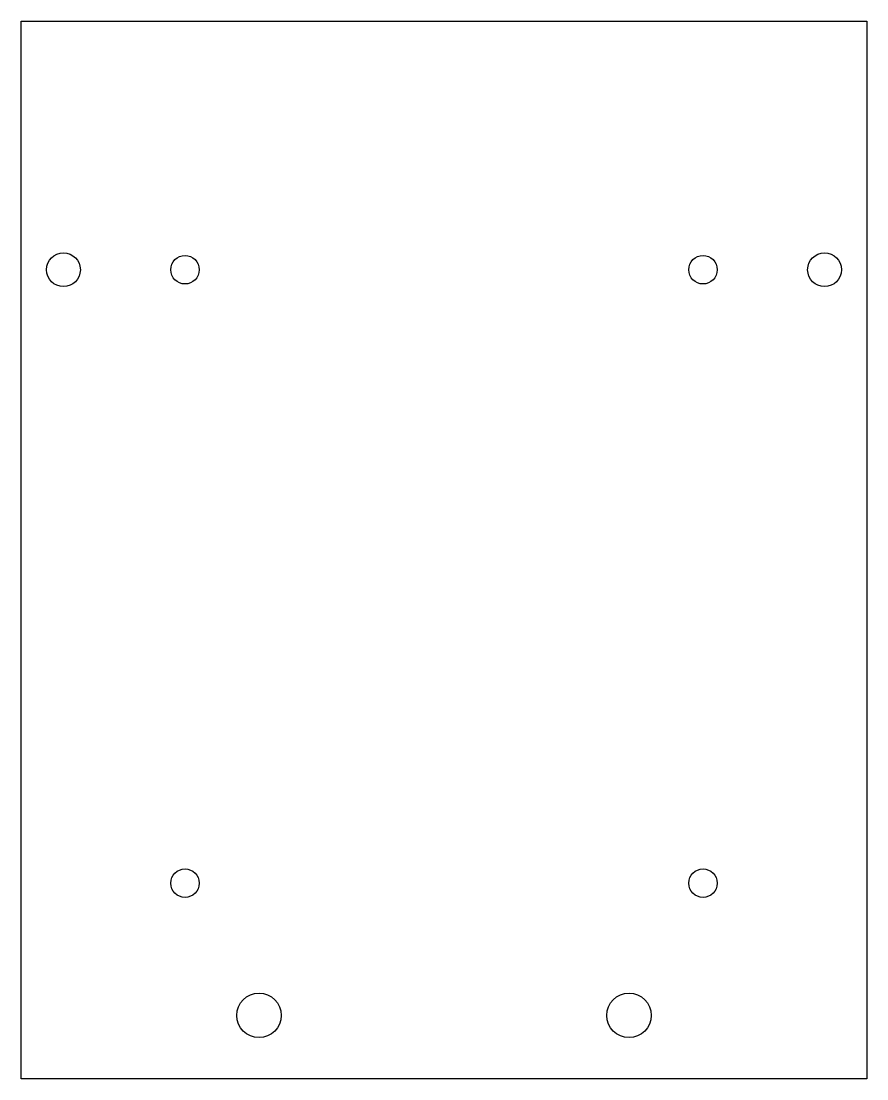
# Model space of a CAD drawing. Header units: millimetres. Extents: x -40 to 40, y -50 to 50.
import ezdxf

# ---------------------------------------------------------------- set-up
doc = ezdxf.new("R2010")
doc.units = ezdxf.units.MM

msp = doc.modelspace()

# ---------------------------------------------------------------- linework, layer by layer
at = {"color": 7, "linetype": 'Continuous', "lineweight": 25}
for p, q in [((-40, -50), (-40, 50)), ((-40, 50), (40, 50)), ((40, 50), (40, -50)), ((40, -50), (-40, -50))]:
    msp.add_line(p, q, dxfattribs=at)
for centre, radius in [((-36, 26.5), 1.6), ((36, 26.5), 1.6), ((-24.5, 26.5), 1.35), ((24.5, 26.5), 1.35), ((-24.5, -31.5), 1.35), ((24.5, -31.5), 1.35), ((-17.5, -44), 2.1), ((17.5, -44), 2.1)]:
    msp.add_circle(centre, radius, dxfattribs=at)

doc.saveas('drawing.dxf')
